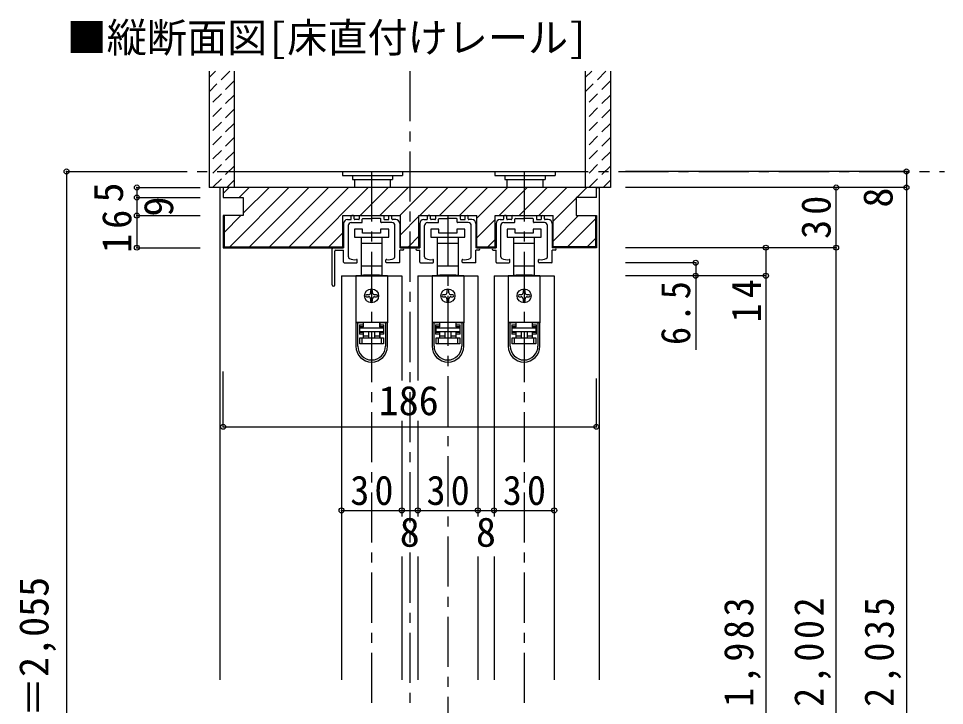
# Model space of a CAD drawing. Units: millimetres at full size, sheet at 1:5; details may follow other scales. Extents: x -973 to 977, y -718 to 696.
# Drawn here: x 12.7 to 474.2, y -318.8 to 23.8 of the extents above; entities that cross this region are included whole.
import ezdxf
from ezdxf.enums import TextEntityAlignment as Align

# ---------------------------------------------------------------- set-up
doc = ezdxf.new("R2010")
doc.units = ezdxf.units.MM
doc.header["$LTSCALE"] = 5
doc.header["$PDMODE"] = 32
doc.header["$PDSIZE"] = 2.5
doc.linetypes.add('CHAIN1', pattern=[8, 5, -1, 1, -1])
doc.linetypes.add('DASHED1', pattern=[1.8, 1.2, -0.6])
for name, color, linetype in [('0-0_補助線', 3, 'Continuous'), ('0-1_通り芯', 4, 'CHAIN1'), ('0-2_柱', 7, 'Continuous'), ('0-3_仕上げ', 2, 'Continuous'), ('0-4_枠', 3, 'Continuous'), ('0-6_扉', 6, 'Continuous'), ('0-7_金物', 7, 'Continuous'), ('0-A_文字', 7, 'Continuous'), ('0-B_寸法', 7, 'Continuous'), ('0-C_ハッチ', 4, 'DASHED1')]:
    doc.layers.add(name, color=color, linetype=linetype)
doc.styles.add('ＭＳ ゴシック', font='')
doc.styles.get('ＭＳ ゴシック').set_extended_font_data('MS Gothic')

# ---------------------------------------------------------------- blocks, each defined once
blk = doc.blocks.new('下荷重(戸車)')
at = {"layer": '0-7_金物'}
for p, q in [((8.5, 37.107), (4.5, 37.107)), ((5.25, 30.107), (5.25, 33.107)), ((-5.25, 30.107), (0, 30.107)), ((0, 30.107), (5.25, 30.107)), ((5.25, 18.507), (5.25, 30.107)), ((0, 18.507), (-5.25, 18.507)), ((-5.25, 18.507), (-5.25, 14.107)), ((5.25, 18.507), (0, 18.507)), ((5.25, 14.107), (5.25, 18.507)), ((-5.25, 14.107), (-4, 14.107)), ((-4, 14.107), (-4, 13.807)), ((4, 14.107), (-4, 14.107)), ((4, 14.107), (5.25, 14.107)), ((4, 13.807), (4, 14.107)), ((7.9, 13.807), (-7.9, 13.807)), ((-7.9, 13.807), (-7.9, -9.493)), ((7.9, 13.807), (7.9, -9.493)), ((-0.5, 6.307), (-0.5, 5.307)), ((0.5, 5.307), (0.5, 6.307)), ((-1.5, 4.307), (-2.5, 4.307)), ((-2.5, 3.307), (-1.5, 3.307)), ((-0.5, 2.307), (-0.5, 1.307)), ((0.5, 1.307), (0.5, 2.307)), ((2.5, 4.307), (1.5, 4.307)), ((1.5, 3.307), (2.5, 3.307)), ((7.9, -9.493), (-7.9, -9.493)), ((-7.9, -9.493), (-7.9, -9.593)), ((-6.9, -9.593), (-7.9, -9.593)), ((-7.9, -9.593), (-7.9, -21.293)), ((-4.2, -9.593), (-6.9, -9.593)), ((-6.9, -21.293), (-6.9, -9.593)), ((-6.1, -10.593), (-6.1, -15.293)), ((-6.1, -10.593), (-4.2, -10.593)), ((-5.9, -11.693), (-5.9, -12.193)), ((-4, -11.693), (-5.9, -11.693)), ((-5.9, -12.193), (5.9, -12.193)), ((-5.9, -14.193), (-5.9, -12.193)), ((-4.9, -9.593), (-4.9, -9.493)), ((-4.2, -9.593), (-4.2, -10.593)), ((-4, -11.693), (-4, -9.493)), ((4, -9.493), (4, -11.693)), ((5.9, -11.693), (4, -11.693)), ((6.9, -9.593), (4.2, -9.593)), ((4.2, -10.593), (4.2, -9.593)), ((4.2, -11.593), (4.2, -10.593)), ((4.2, -10.593), (6.1, -10.593)), ((6.1, -11.593), (4.2, -11.593)), ((4.9, -9.493), (4.9, -9.593)), ((5.9, -12.193), (5.9, -11.693)), ((5.9, -12.193), (5.9, -14.193)), ((6.1, -15.293), (6.1, -10.593)), ((6.9, -9.593), (6.9, -21.293)), ((7.9, -9.593), (6.9, -9.593)), ((7.9, -9.493), (7.9, -9.593)), ((7.9, -21.293), (7.9, -9.593)), ((-6.1, -14.293), (-4.2, -14.293)), ((-4.2, -15.293), (-6.1, -15.293)), ((5.9, -14.193), (-5.9, -14.193)), ((-5.9, -17.193), (-4.9, -17.193)), ((-4.9, -17.193), (4.9, -17.193)), ((-4.9, -17.193), (-4.9, -20.193)), ((-4.2, -14.293), (-4.2, -15.293)), ((-4.2, -15.293), (-4.2, -17.193)), ((-4, -16.193), (-4, -14.193)), ((-1.5, -14.193), (-1.5, -17.193)), ((1.5, -14.193), (1.5, -17.193)), ((1.5, -16.193), (4, -16.193)), ((6.1, -15.293), (4.2, -15.293)), ((4.2, -17.193), (4.2, -15.293)), ((4.9, -17.193), (5.9, -17.193)), ((5.9, -17.193), (5.9, -20.193)), ((4.9, -20.193), (-4.9, -20.193))]:
    blk.add_line(p, q, dxfattribs=at)
for points in [[(-8.5, 33.107), (0, 33.107), (8.5, 33.107), (8.5, 37.107)], [(4.5, 37.107), (4.5, 35.107), (-4.5, 35.107), (-4.5, 37.107), (-8.5, 37.107), (-8.5, 33.107)], [(-5.25, 33.107), (-5.25, 30.107), (-5.25, 18.507)], [(-4.2, -10.593), (-4.2, -11.593), (-6.1, -11.593)], [(-4.9, -20.193), (-5.9, -20.193), (-5.9, -17.193)], [(-4, -17.193), (-4, -16.193), (-1.5, -16.193)], [(4, -14.193), (4, -16.193), (4, -17.193)], [(4.2, -15.293), (4.2, -14.293), (6.1, -14.293)], [(5.9, -20.193), (4.9, -20.193), (4.9, -17.193)]]:
    blk.add_lwpolyline(points, dxfattribs=at)
blk.add_circle((0, 3.807), 3.5, dxfattribs=at)
for centre, radius, start, end in [((-1.5, 5.307), 1, 270, 0), ((0, 6.307), 0.5, 90, 180), ((0, 6.307), 0.5, 0, 90), ((1.5, 5.307), 1, 180, 270), ((-2.5, 3.807), 0.5, 90, 180), ((-2.5, 3.807), 0.5, 180, 270), ((-1.5, 2.307), 1, 0, 90), ((0, 1.307), 0.5, 180, 270), ((0, 1.307), 0.5, 270, 0), ((1.5, 2.307), 1, 90, 180), ((2.5, 3.807), 0.5, 0, 90), ((2.5, 3.807), 0.5, 270, 0), ((0, -21.293), 7.9, 180, 0), ((0, -21.293), 6.9, 180, 0)]:
    blk.add_arc(centre, radius, start, end, dxfattribs=at)
blk = doc.blocks.new('03')
at = {"layer": '0-B_寸法'}
for p, q in [((-8.029, 9.476), (-8.929, 9.476)), ((-4.929, 9.476), (6.771, 9.476)), ((9.871, 9.476), (10.771, 9.476)), ((-13.079, 5.476), (-13.079, -6.524)), ((-11.079, 7.476), (-9.529, 7.476)), ((-9.229, 7.776), (-9.229, 9.176)), ((-9.229, 5.976), (-4.029, 5.976)), ((-7.729, 7.776), (-7.729, 9.176)), ((-5.529, 7.476), (-7.429, 7.476)), ((-5.229, 9.176), (-5.229, 7.776)), ((-3.729, 6.276), (-3.729, 7.676)), ((-3.429, 7.976), (0.621, 7.976)), ((0.921, 8.276), (0.621, 7.976)), ((0.921, 8.276), (1.221, 7.976)), ((5.271, 7.976), (1.221, 7.976)), ((5.571, 6.276), (5.571, 7.676)), ((11.071, 5.976), (5.871, 5.976)), ((7.071, 9.176), (7.071, 7.776)), ((7.371, 7.476), (9.271, 7.476)), ((9.571, 7.776), (9.571, 9.176)), ((11.071, 7.776), (11.071, 9.176)), ((12.921, 7.476), (11.371, 7.476)), ((14.921, 5.476), (14.921, -6.524)), ((-10.679, -11.096), (-10.679, 4.476)), ((12.521, -11.096), (12.521, 4.476)), ((-18.679, -25.124), (-18.679, -7.024)), ((-18.179, -6.524), (-13.079, -6.524)), ((-17.479, -25.124), (-17.479, -8.224)), ((-16.979, -7.724), (-13.079, -7.724)), ((-13.079, -13.724), (-13.079, -7.724)), ((16.321, -6.524), (14.921, -6.524)), ((16.321, -7.724), (14.921, -7.724)), ((14.921, -13.724), (14.921, -7.724)), ((-6.229, -13.724), (-6.229, -12.649)), ((8.071, -13.724), (8.071, -12.649)), ((-12.779, -14.024), (-6.529, -14.024)), ((14.621, -14.024), (8.371, -14.024))]:
    blk.add_line(p, q, dxfattribs=at)
for centre, radius, start, end in [((-8.929, 9.176), 0.3, 90, 180), ((-8.029, 9.176), 0.3, 0, 90), ((-4.929, 9.176), 0.3, 90, 180), ((6.771, 9.176), 0.3, 0, 90), ((9.871, 9.176), 0.3, 90, 180), ((10.771, 9.176), 0.3, 0, 90), ((-11.079, 5.476), 2, 90, 180), ((-9.229, 4.476), 1.5, 90, 180), ((-9.529, 7.776), 0.3, 270, 0), ((-7.429, 7.776), 0.3, 180, 270), ((-5.529, 7.776), 0.3, 270, 0), ((-4.029, 6.276), 0.3, 270, 0), ((-3.429, 7.676), 0.3, 90, 180), ((5.271, 7.676), 0.3, 0, 90), ((5.871, 6.276), 0.3, 180, 270), ((7.371, 7.776), 0.3, 180, 270), ((9.271, 7.776), 0.3, 270, 0), ((11.371, 7.776), 0.3, 180, 270), ((11.071, 4.476), 1.5, 0, 90), ((12.921, 5.476), 2, 0, 90), ((-18.179, -7.024), 0.5, 90, 180), ((-16.979, -8.224), 0.5, 90, 180), ((16.321, -7.124), 0.6, 0, 90), ((16.321, -7.124), 0.6, 270, 0), ((-12.779, -13.724), 0.3, 180, 270), ((-9.679, -11.096), 1, 180, 243.25632), ((-7.879, -7.524), 5, 243.25632, 284.75682), ((-6.529, -12.649), 0.3, 0, 104.75682), ((-6.529, -13.724), 0.3, 270, 0), ((8.371, -12.649), 0.3, 75.24318, 180), ((8.371, -13.724), 0.3, 180, 270), ((9.721, -7.524), 5, 255.24318, 296.74368), ((11.521, -11.096), 1, 296.74368, 0), ((14.621, -13.724), 0.3, 270, 0), ((-18.079, -25.124), 0.6, 180, 0)]:
    blk.add_arc(centre, radius, start, end, dxfattribs=at)
blk = doc.blocks.new('02')
at = {"layer": '0-B_寸法'}
for p, q in [((-14, 4.623), (-14, -7.377)), ((-12, 6.623), (-10.45, 6.623)), ((-10.15, 6.923), (-10.15, 8.323)), ((-10.15, 5.123), (-4.95, 5.123)), ((-8.95, 8.623), (-9.85, 8.623)), ((-8.65, 6.923), (-8.65, 8.323)), ((-6.45, 6.623), (-8.35, 6.623)), ((-6.15, 8.323), (-6.15, 6.923)), ((-5.85, 8.623), (5.85, 8.623)), ((-4.65, 5.423), (-4.65, 6.823)), ((-4.35, 7.123), (-0.3, 7.123)), ((0, 7.423), (-0.3, 7.123)), ((0, 7.423), (0.3, 7.123)), ((4.35, 7.123), (0.3, 7.123)), ((4.65, 5.423), (4.65, 6.823)), ((10.15, 5.123), (4.95, 5.123)), ((6.15, 8.323), (6.15, 6.923)), ((6.45, 6.623), (8.35, 6.623)), ((8.65, 6.923), (8.65, 8.323)), ((8.95, 8.623), (9.85, 8.623)), ((10.15, 6.923), (10.15, 8.323)), ((12, 6.623), (10.45, 6.623)), ((14, 4.623), (14, -7.377)), ((-11.6, -11.949), (-11.6, 3.623)), ((11.6, -11.949), (11.6, 3.623)), ((-15.4, -7.377), (-14, -7.377)), ((-15.4, -8.577), (-14, -8.577)), ((-14, -14.577), (-14, -8.577)), ((15.4, -7.377), (14, -7.377)), ((15.4, -8.577), (14, -8.577)), ((14, -14.577), (14, -8.577)), ((-7.15, -14.577), (-7.15, -13.502)), ((7.15, -14.577), (7.15, -13.502)), ((-13.7, -14.877), (-7.45, -14.877)), ((13.7, -14.877), (7.45, -14.877))]:
    blk.add_line(p, q, dxfattribs=at)
for centre, radius, start, end in [((-12, 4.623), 2, 90, 180), ((-10.15, 3.623), 1.5, 90, 180), ((-10.45, 6.923), 0.3, 270, 0), ((-9.85, 8.323), 0.3, 90, 180), ((-8.95, 8.323), 0.3, 0, 90), ((-8.35, 6.923), 0.3, 180, 270), ((-6.45, 6.923), 0.3, 270, 0), ((-5.85, 8.323), 0.3, 90, 180), ((-4.95, 5.423), 0.3, 270, 0), ((-4.35, 6.823), 0.3, 90, 180), ((4.35, 6.823), 0.3, 0, 90), ((4.95, 5.423), 0.3, 180, 270), ((5.85, 8.323), 0.3, 0, 90), ((6.45, 6.923), 0.3, 180, 270), ((8.35, 6.923), 0.3, 270, 0), ((8.95, 8.323), 0.3, 90, 180), ((9.85, 8.323), 0.3, 0, 90), ((10.45, 6.923), 0.3, 180, 270), ((10.15, 3.623), 1.5, 0, 90), ((12, 4.623), 2, 0, 90), ((-15.4, -7.977), 0.6, 90, 180), ((-15.4, -7.977), 0.6, 180, 270), ((15.4, -7.977), 0.6, 0, 90), ((15.4, -7.977), 0.6, 270, 0), ((-10.6, -11.949), 1, 180, 243.25632), ((-8.8, -8.377), 5, 243.25632, 284.75682), ((-7.45, -13.502), 0.3, 0, 104.75682), ((7.45, -13.502), 0.3, 75.24318, 180), ((8.8, -8.377), 5, 255.24318, 296.74368), ((10.6, -11.949), 1, 296.74368, 0), ((-13.7, -14.577), 0.3, 180, 270), ((-7.45, -14.577), 0.3, 270, 0), ((7.45, -14.577), 0.3, 180, 270), ((13.7, -14.577), 0.3, 270, 0)]:
    blk.add_arc(centre, radius, start, end, dxfattribs=at)

msp = doc.modelspace()

# ---------------------------------------------------------------- linework, layer by layer
at = {"layer": '0-0_補助線'}
for p, q in [((174.253, -90.5), (174.253, -74.5)), ((174.253, -74.5), (203.053, -74.5)), ((203.053, -90.5), (203.053, -74.5)), ((212.253, -74.5), (241.053, -74.5)), ((212.253, -90.5), (212.253, -74.5)), ((241.053, -90.5), (241.053, -74.5)), ((250.253, -74.5), (279.053, -74.5)), ((279.053, -90.5), (279.053, -74.5)), ((203.053, -90), (212.253, -90)), ((203.053, -90.5), (212.253, -90.5)), ((241.053, -90), (250.253, -90))]:
    msp.add_line(p, q, dxfattribs=at)
at = {"layer": '0-0_補助線', "color": 6}
for p, q in [((173.653, -104.5), (203.653, -104.5)), ((211.653, -104.5), (241.653, -104.5)), ((249.653, -104.5), (279.653, -104.5))]:
    msp.add_line(p, q, dxfattribs=at)
at = {"layer": '0-0_補助線'}
msp.add_lwpolyline([(241.053, -90.5), (250.253, -90.5), (250.253, -74.5)], dxfattribs=at)
at = {"layer": '0-1_通り芯'}
for p, q in [((207.653, -2.5), (207.653, -577.5)), ((71.653, -52.5), (474.153, -52.5))]:
    msp.add_line(p, q, dxfattribs=at)
at = {"layer": '0-2_柱'}
msp.add_line((120.153, -52.5), (295.153, -52.5), dxfattribs=at)
at = {"layer": '0-3_仕上げ'}
for p, q in [((107.653, -2.5), (107.653, -60.5)), ((120.153, -2.5), (120.153, -60.5)), ((295.153, -2.5), (295.153, -60.5)), ((307.653, -2.5), (307.653, -60.5)), ((120.153, -60.5), (107.653, -60.5)), ((307.653, -60.5), (295.153, -60.5))]:
    msp.add_line(p, q, dxfattribs=at)
at = {"layer": '0-4_枠', "color": 4}
for p, q in [((114.653, -60.5), (113.153, -60.5)), ((113.153, -306), (113.153, -60.5)), ((300.653, -60.5), (302.153, -60.5)), ((302.153, -306), (302.153, -60.5))]:
    msp.add_line(p, q, dxfattribs=at)
at = {"layer": '0-4_枠'}
for p, q in [((114.653, -60.5), (114.653, -65.5)), ((300.653, -60.5), (114.653, -60.5)), ((300.653, -65.5), (300.653, -60.5)), ((114.653, -65.5), (124.653, -65.5)), ((124.653, -65.5), (124.653, -74.5)), ((290.653, -65.5), (290.653, -74.5)), ((300.653, -65.5), (290.653, -65.5)), ((114.653, -74.5), (114.653, -90.5)), ((124.653, -74.5), (114.653, -74.5)), ((115.153, -74.5), (115.153, -90)), ((290.653, -74.5), (300.653, -74.5)), ((300.153, -74.5), (300.153, -90)), ((300.653, -74.5), (300.653, -90.5)), ((114.653, -90.5), (174.253, -90.5)), ((115.153, -90), (174.253, -90)), ((300.153, -90), (279.053, -90)), ((300.653, -90.5), (279.053, -90.5))]:
    msp.add_line(p, q, dxfattribs=at)
at = {"layer": '0-6_扉'}
for p, q in [((173.653, -104.5), (173.653, -306)), ((203.653, -104.5), (203.653, -156.804)), ((211.653, -104.5), (211.653, -156.804)), ((241.653, -104.5), (241.653, -224.5)), ((249.653, -104.5), (249.653, -224.5)), ((279.653, -104.5), (279.653, -306)), ((203.653, -176.804), (203.653, -224.5)), ((211.653, -176.804), (211.653, -224.5)), ((203.653, -244.5), (203.653, -306)), ((211.653, -244.5), (211.653, -306)), ((241.653, -244.5), (241.653, -306)), ((249.653, -244.5), (249.653, -306))]:
    msp.add_line(p, q, dxfattribs=at)
at = {"layer": '0-7_金物'}
for p, q in [((174.111, -52.5), (174.111, -54.5)), ((174.111, -54.5), (204.111, -54.5)), ((199.111, -54.5), (199.111, -56.5)), ((204.111, -52.5), (204.111, -54.5)), ((250.111, -52.5), (250.111, -54.5)), ((250.111, -54.5), (280.111, -54.5)), ((275.111, -54.5), (275.111, -56.5)), ((280.111, -52.5), (280.111, -54.5)), ((180.111, -56.5), (180.111, -60.5)), ((198.111, -60.5), (198.111, -56.5)), ((256.111, -56.5), (256.111, -60.5)), ((274.111, -60.5), (274.111, -56.5))]:
    msp.add_line(p, q, dxfattribs=at)
for points in [[(179.111, -54.5), (179.111, -56.5), (199.111, -56.5)], [(255.111, -54.5), (255.111, -56.5), (275.111, -56.5)]]:
    msp.add_lwpolyline(points, dxfattribs=at)
at = {"layer": '0-B_寸法', "color": 4}
for p, q in [((36.653, -52.5), (36.653, -567.5)), ((36.653, -52.5), (71.653, -52.5)), ((455.153, -52.5), (315.153, -52.5)), ((455.153, -52.5), (455.153, -60.5)), ((71.653, -60.5), (71.653, -65.5)), ((71.653, -60.5), (103.153, -60.5)), ((455.153, -60.5), (315.153, -60.5)), ((420.153, -552.5), (420.153, -60.5)), ((455.153, -60.5), (455.153, -567.5)), ((71.653, -65.5), (71.653, -74.5)), ((71.653, -65.5), (103.153, -65.5)), ((71.653, -74.5), (71.653, -90.5)), ((71.653, -74.5), (103.153, -74.5)), ((71.653, -90.5), (103.153, -90.5)), ((420.153, -90.5), (315.153, -90.5)), ((385.153, -90.5), (385.153, -547.5)), ((350.153, -98), (315.153, -98)), ((350.153, -98), (350.153, -141.483)), ((385.153, -104.5), (315.153, -104.5)), ((114.653, -179.804), (114.653, -152.246)), ((300.653, -179.804), (300.653, -155.746)), ((114.653, -179.804), (300.653, -179.804)), ((173.653, -221.5), (203.653, -221.5)), ((203.653, -221.5), (211.653, -221.5)), ((211.653, -221.5), (241.653, -221.5)), ((241.653, -221.5), (249.653, -221.5)), ((249.653, -221.5), (279.653, -221.5))]:
    msp.add_line(p, q, dxfattribs=at)
at = {"layer": '0-B_寸法', "color": 4, "linetype": 'CHAIN1'}
for p, q in [((188.653, -52.5), (188.653, -555.5)), ((264.653, -52.5), (264.653, -555.5)), ((226.653, -74.5), (226.653, -555.5))]:
    msp.add_line(p, q, dxfattribs=at)
at = {"layer": '0-B_寸法'}
for p in [(36.653, -52.5), (455.153, -52.5), (71.653, -60.5), (420.153, -60.5), (455.153, -60.5), (71.653, -65.5), (71.653, -74.5), (71.653, -90.5), (385.153, -90.5), (420.153, -90.5), (350.153, -98), (350.153, -104.5), (385.153, -104.5), (114.653, -179.804), (300.653, -179.804), (173.653, -221.5), (203.653, -221.5), (211.653, -221.5), (241.653, -221.5), (249.653, -221.5), (279.653, -221.5)]:
    msp.add_point(p, dxfattribs=at)
at = {"layer": '0-C_ハッチ'}
for p, q in [((110.864, -2.5), (107.653, -5.711)), ((117.935, -2.5), (107.653, -12.782)), ((305.435, -2.5), (295.153, -12.782)), ((298.364, -2.5), (295.153, -5.711)), ((120.153, -7.353), (107.653, -19.853)), ((307.653, -7.353), (295.153, -19.853)), ((120.153, -14.424), (107.653, -26.924)), ((307.653, -14.424), (295.153, -26.924)), ((120.153, -21.495), (107.653, -33.995)), ((307.653, -21.495), (295.153, -33.995)), ((120.153, -28.566), (107.653, -41.066)), ((307.653, -28.566), (295.153, -41.066)), ((120.153, -35.637), (107.653, -48.137)), ((307.653, -35.637), (295.153, -48.137)), ((120.153, -42.709), (107.653, -55.209)), ((307.653, -42.709), (295.153, -55.209)), ((120.153, -49.78), (109.433, -60.5)), ((307.653, -49.78), (296.933, -60.5)), ((120.153, -56.851), (116.504, -60.5)), ((307.653, -56.851), (304.004, -60.5))]:
    msp.add_line(p, q, dxfattribs=at)
at = {"layer": '0-C_ハッチ', "linetype": 'Continuous'}
for p, q in [((114.653, -63.561), (117.714, -60.5)), ((117.913, -90), (147.413, -60.5)), ((122.614, -65.5), (127.614, -60.5)), ((124.653, -73.36), (137.513, -60.5)), ((127.812, -90), (157.312, -60.5)), ((137.712, -90), (167.212, -60.5)), ((147.611, -90), (177.111, -60.5)), ((157.51, -90), (187.01, -60.5)), ((182.91, -74.5), (196.91, -60.5)), ((192.809, -74.5), (206.809, -60.5)), ((202.709, -74.5), (216.709, -60.5)), ((212.608, -74.5), (226.608, -60.5)), ((222.508, -74.5), (236.508, -60.5)), ((232.407, -74.5), (246.407, -60.5)), ((241.052, -75.755), (256.307, -60.5)), ((252.206, -74.5), (266.206, -60.5)), ((262.106, -74.5), (276.106, -60.5)), ((272.005, -74.5), (286.005, -60.5)), ((290.905, -65.5), (295.905, -60.5)), ((279.053, -77.352), (290.653, -65.752)), ((115.153, -82.86), (123.513, -74.5)), ((203.052, -84.056), (212.252, -74.856)), ((241.052, -85.654), (250.253, -76.453)), ((279.053, -87.251), (291.804, -74.5)), ((286.204, -90), (300.153, -76.051)), ((167.41, -90), (174.252, -83.158)), ((207.007, -90), (212.251, -84.756)), ((246.606, -90), (250.253, -86.353)), ((296.103, -90), (300.153, -85.95))]:
    msp.add_line(p, q, dxfattribs=at)

# ---------------------------------------------------------------- block references
at = {"layer": '0-7_金物'}
for name, p in [('03', (187.732, -83.976)), ('02', (226.653, -83.123)), ('02', (264.653, -83.123)), ('下荷重(戸車)', (188.653, -118.307)), ('下荷重(戸車)', (226.653, -118.307)), ('下荷重(戸車)', (264.653, -118.307))]:
    msp.add_blockref(name, p, dxfattribs=at)

# ---------------------------------------------------------------- texts
at = {"layer": '0-A_文字', "style": 'ＭＳ ゴシック'}
msp.add_text('■縦断面図[床直付けレール]', height=14.66, dxfattribs=at).set_placement((36.653, 2.5), align=Align.BOTTOM_LEFT)
at = {"layer": '0-B_寸法', "style": 'ＭＳ ゴシック'}
for s, p in [('5', (69.153, -68)), ('8', (452.653, -70.5)), ('9', (94.153, -75)), ('ＲＯＨ＝2,055', (32.012, -384.5))]:
    msp.add_text(s, height=14.66, rotation=90, dxfattribs=at).set_placement(p, align=Align.BOTTOM_LEFT)
for s, p in [('186', (192.153, -178.421)), ('8', (202.653, -244)), ('8', (240.653, -244))]:
    msp.add_text(s, height=14.66, dxfattribs=at).set_placement(p, align=Align.BOTTOM_LEFT)
at = {"layer": '0-B_寸法', "char_height": 14.66, "attachment_point": 7, "rotation": 90, "style": 'ＭＳ ゴシック'}
for s, insert in [('\\T1.27;\\W0.95;30', (417.653, -86.125)), ('\\T1.27;\\W0.95;16', (69.153, -93.125)), ('\\T1.27;\\W0.9;6.5', (347.653, -139)), ('\\T1.27;\\W0.95;14', (382.653, -127.75)), ('\\T1.19;\\W0.95;ＤＨ＝1,983', (382.653, -387.25)), ('\\T1.19;\\W0.95;枠内＝2,002', (417.653, -387.25)), ('\\T1.19;\\W0.95;枠外＝2,035', (452.653, -387.25))]:
    msp.add_mtext(s, dxfattribs=dict(at, insert=insert))
at = {"layer": '0-B_寸法', "char_height": 14.66, "attachment_point": 7, "style": 'ＭＳ ゴシック'}
for insert in [(178.028, -219), (216.028, -219), (254.028, -219)]:
    msp.add_mtext('\\T1.27;\\W0.95;30', dxfattribs=dict(at, insert=insert))

doc.saveas('drawing.dxf')
